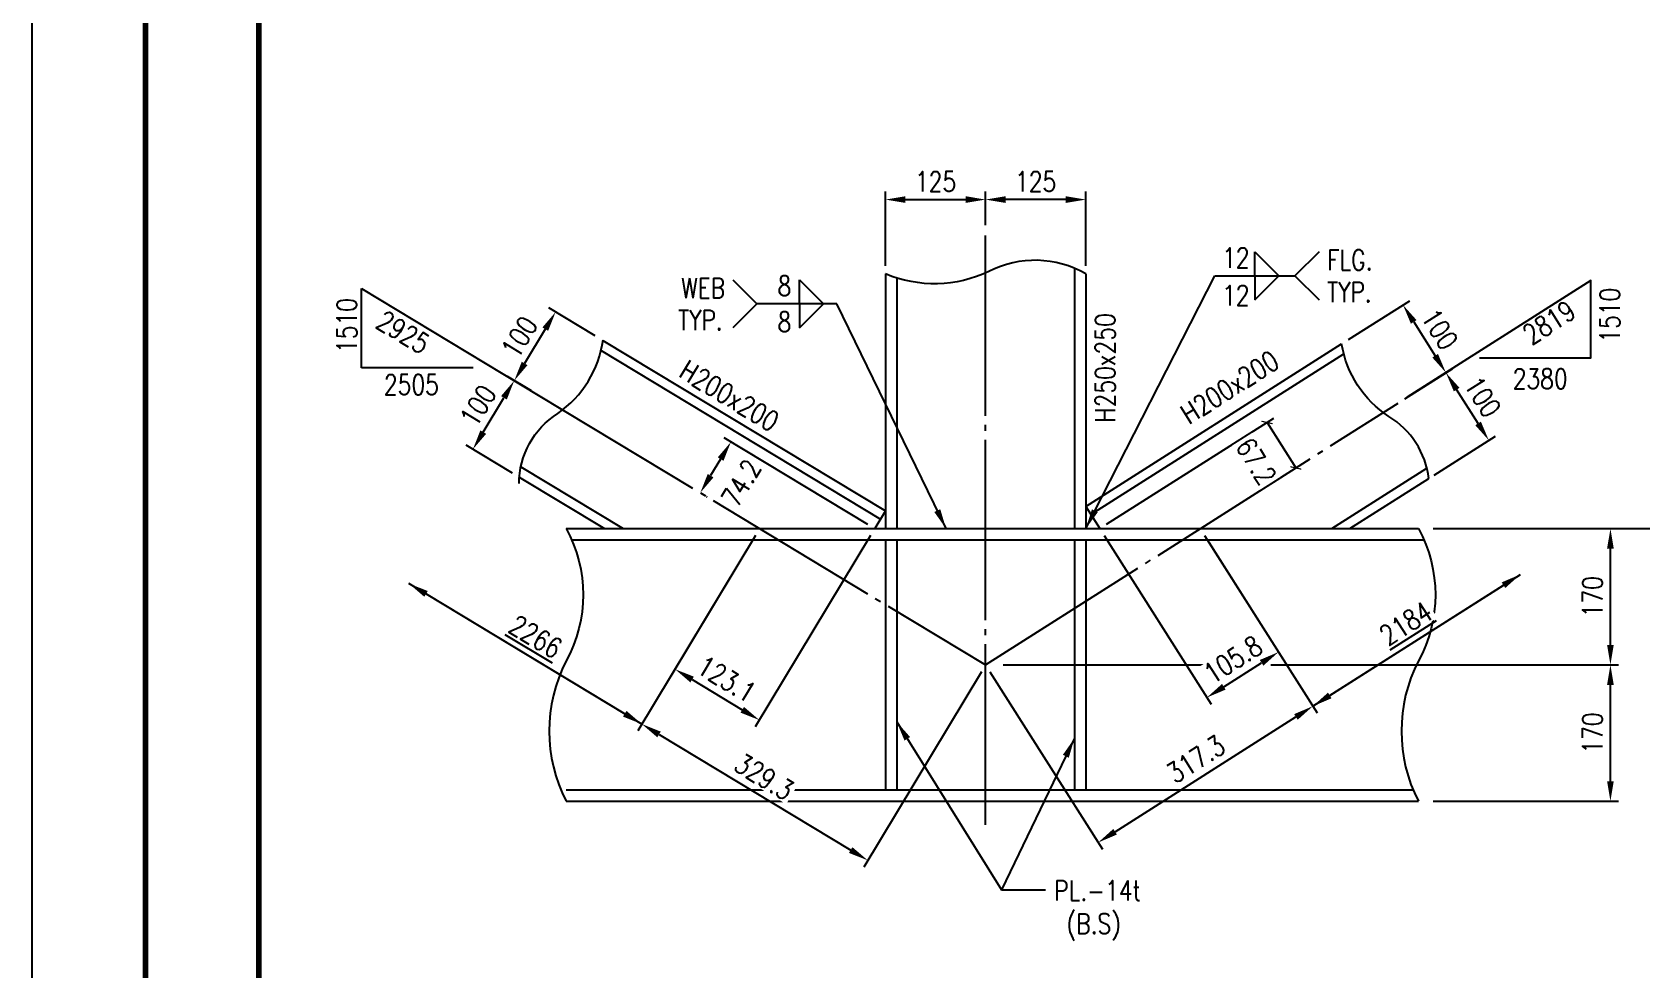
# Model space of a CAD drawing. Header units: millimetres. Extents: x 0 to 232280, y -26939 to 23794.
# Drawn here: x 146137 to 154169, y -19943 to -15269 of the extents above; entities that cross this region are included whole.
import ezdxf
from ezdxf.enums import TextEntityAlignment as Align

# ---------------------------------------------------------------- set-up
doc = ezdxf.new("R2010")
doc.units = ezdxf.units.MM
doc.header["$LTSCALE"] = 30
doc.linetypes.add('JNK-CENTER', pattern=[34, 30, -1.5, 1, -1.5])
for name, color, linetype in [('CEN-R', 1, 'JNK-CENTER'), ('CON-G', 3, 'Continuous'), ('CON-W', 7, 'Continuous'), ('CON-Y', 2, 'Continuous'), ('Dim-W', 7, 'Continuous'), ('TXT-Y', 2, 'Continuous')]:
    doc.layers.add(name, color=color, linetype=linetype)
doc.styles.add('ROMANS', font='ROMANS.shx', dxfattribs={"width": 0.8})
doc.styles.add('SIMPLEX', font='simplex.shx', dxfattribs={"width": 0.8})
doc.dimstyles.new('DIM40x4', dxfattribs={"dimscale": 40, "dimtxt": 2.5, "dimasz": 2.5, "dimexe": 1, "dimexo": 1, "dimgap": 1, "dimtad": 1, "dimdec": 1, "dimlfac": 0.25, "dimdsep": 46, "dimtxsty": 'SIMPLEX', "dimcen": 2.5, "dimclrd": 7, "dimclre": 7, "dimclrt": 2, "dimadec": 1, "dimazin": 2, "dimtfac": 1, "dimtdec": 1, "dimtmove": 2, "dimatfit": 3, "dimfxl": 1, "dimtfill": 1, "dimtolj": 1, "dimtzin": 0, "dimarcsym": 1})

# ---------------------------------------------------------------- blocks, each defined once
blk = doc.blocks.new('TITLE')
at = {"color": 7}
blk.add_line((0, 0), (0, 594.85), dxfattribs=at)
at = {"color": 7, "const_width": 0.707}
for points in [[(14.15, 577.17), (14.15, 17.68)], [(28.29, 17.68), (28.29, 577.52)]]:
    blk.add_lwpolyline(points, dxfattribs=at)
blk = doc.blocks.new('*D4620')
at = {"layer": 'DEFPOINTS', "color": 0, "ltscale": 0.5, "transparency": 16777216}
for p in [(153092.6, -17746.3), (154017.2, -17746.3), (150945.6, -18426.3)]:
    blk.add_point(p, dxfattribs=at)
at = {"layer": 'Dim-W', "color": 7, "lineweight": -2, "ltscale": 0.5, "transparency": 16777216}
for p, q in [((153132.6, -17746.3), (154057.2, -17746.3)), ((154017.2, -18326.3), (154017.2, -17846.3)), ((150985.6, -18426.3), (151986, -18426.3)), ((152322.3, -18426.3), (154057.2, -18426.3))]:
    blk.add_line(p, q, dxfattribs=at)
at = {"layer": 'Dim-W', "color": 7, "ltscale": 0.5, "transparency": 16777216}
for points in [[(154000.5, -17846.3), (154033.9, -17846.3), (154017.2, -17746.3)], [(154000.5, -18326.3), (154033.9, -18326.3), (154017.2, -18426.3)]]:
    blk.add_solid(points, dxfattribs=at)
at = {"layer": 'Dim-W', "color": 2, "ltscale": 0.5, "transparency": 16777216, "insert": (153927.2, -18086.3), "char_height": 100, "attachment_point": 5, "rotation": 90, "style": 'SIMPLEX', "bg_fill": 3, "box_fill_scale": 1.1, "bg_fill_color": 256, "bg_fill_true_color": 13158600, "bg_fill_transparency": 0}
blk.add_mtext('\\A1;170', dxfattribs=at)
blk = doc.blocks.new('*D4550')
at = {"layer": 'DEFPOINTS', "color": 0, "ltscale": 0.5, "transparency": 16777216}
for p in [(153362.5, -18426.3), (154017.2, -18426.3), (153092.6, -19106.3)]:
    blk.add_point(p, dxfattribs=at)
at = {"layer": 'Dim-W', "color": 7, "lineweight": -2, "ltscale": 0.5, "transparency": 16777216}
for p, q in [((153402.5, -18426.3), (154057.2, -18426.3)), ((154017.2, -19006.3), (154017.2, -18526.3)), ((153132.6, -19106.3), (154057.2, -19106.3))]:
    blk.add_line(p, q, dxfattribs=at)
at = {"layer": 'Dim-W', "color": 7, "ltscale": 0.5, "transparency": 16777216}
for points in [[(154000.5, -18526.3), (154033.9, -18526.3), (154017.2, -18426.3)], [(154000.5, -19006.3), (154033.9, -19006.3), (154017.2, -19106.3)]]:
    blk.add_solid(points, dxfattribs=at)
at = {"layer": 'Dim-W', "color": 2, "ltscale": 0.5, "transparency": 16777216, "insert": (153927.2, -18766.3), "char_height": 100, "attachment_point": 5, "rotation": 90, "style": 'SIMPLEX', "bg_fill": 3, "box_fill_scale": 1.1, "bg_fill_color": 256, "bg_fill_true_color": 13158600, "bg_fill_transparency": 0}
blk.add_mtext('\\A1;170', dxfattribs=at)
blk = doc.blocks.new('*D4551')
at = {"layer": 'DEFPOINTS', "color": 0, "ltscale": 0.5, "transparency": 16777216}
for p in [(148544.3, -17007.7), (148663.9, -17079.9), (148569.5, -17490)]:
    blk.add_point(p, dxfattribs=at)
at = {"layer": 'Dim-W', "color": 7, "lineweight": -2, "ltscale": 0.5, "transparency": 16777216}
for p, q in [((148629.7, -17059.2), (148510, -16987.1)), ((148389.4, -17264.7), (148492.6, -17093.4)), ((148535.2, -17469.3), (148303.5, -17329.6))]:
    blk.add_line(p, q, dxfattribs=at)
at = {"layer": 'Dim-W', "color": 7, "ltscale": 0.5, "transparency": 16777216}
for points in [[(148478.4, -17084.8), (148506.9, -17102), (148544.3, -17007.7)], [(148375.1, -17256), (148403.7, -17273.3), (148337.8, -17350.3)]]:
    blk.add_solid(points, dxfattribs=at)
at = {"layer": 'Dim-W', "color": 2, "ltscale": 0.5, "transparency": 16777216, "insert": (148363.9, -17132.5), "char_height": 100, "attachment_point": 5, "rotation": 58.91866, "style": 'SIMPLEX', "bg_fill": 3, "box_fill_scale": 1.1, "bg_fill_color": 256, "bg_fill_true_color": 13158600, "bg_fill_transparency": 0}
blk.add_mtext('\\A1;100', dxfattribs=at)
blk = doc.blocks.new('*D4552')
at = {"layer": 'DEFPOINTS', "color": 0, "ltscale": 0.5, "transparency": 16777216}
for p in [(148982.5, -16804.8), (148544.3, -17007.7), (148663.9, -17079.9)]:
    blk.add_point(p, dxfattribs=at)
at = {"layer": 'Dim-W', "color": 7, "lineweight": -2, "ltscale": 0.5, "transparency": 16777216}
for p, q in [((148948.2, -16784.2), (148716.5, -16644.5)), ((148699.1, -16750.8), (148595.9, -16922.1)), ((148629.7, -17059.2), (148510, -16987.1))]:
    blk.add_line(p, q, dxfattribs=at)
at = {"layer": 'Dim-W', "color": 7, "ltscale": 0.5, "transparency": 16777216}
for points in [[(148684.9, -16742.2), (148713.4, -16759.4), (148750.8, -16665.1)], [(148581.6, -16913.5), (148610.2, -16930.7), (148544.3, -17007.7)]]:
    blk.add_solid(points, dxfattribs=at)
at = {"layer": 'Dim-W', "color": 2, "ltscale": 0.5, "transparency": 16777216, "insert": (148570.4, -16790), "char_height": 100, "attachment_point": 5, "rotation": 58.91866, "style": 'SIMPLEX', "bg_fill": 3, "box_fill_scale": 1.1, "bg_fill_color": 256, "bg_fill_true_color": 13158600, "bg_fill_transparency": 0}
blk.add_mtext('\\A1;100', dxfattribs=at)
blk = doc.blocks.new('*D4553')
at = {"layer": 'DEFPOINTS', "color": 0, "ltscale": 0.5, "transparency": 16777216}
for p in [(149769.4, -17746.3), (150897.5, -18426.3), (150309.6, -19401.6)]:
    blk.add_point(p, dxfattribs=at)
at = {"layer": 'Dim-W', "color": 7, "lineweight": -2, "ltscale": 0.5, "transparency": 16777216}
for p, q in [((149748.8, -17780.5), (149160.8, -18755.9)), ((150876.9, -18460.5), (150288.9, -19435.9)), ((149267.1, -18773.2), (150223.9, -19350))]:
    blk.add_line(p, q, dxfattribs=at)
at = {"layer": 'Dim-W', "color": 7, "ltscale": 0.5, "transparency": 16777216}
for points in [[(149275.7, -18759), (149258.5, -18787.5), (149181.5, -18721.6)], [(150232.5, -19335.7), (150215.3, -19364.3), (150309.6, -19401.6)]]:
    blk.add_solid(points, dxfattribs=at)
at = {"layer": 'Dim-W', "color": 2, "ltscale": 0.5, "transparency": 16777216, "insert": (149792, -18984.5), "char_height": 100, "attachment_point": 5, "rotation": 328.91866, "style": 'SIMPLEX', "bg_fill": 3, "box_fill_scale": 1.1, "bg_fill_color": 256, "bg_fill_true_color": 13158600, "bg_fill_transparency": 0}
blk.add_mtext('\\A1;329.3', dxfattribs=at)
blk = doc.blocks.new('*D4554')
at = {"layer": 'DEFPOINTS', "color": 0, "ltscale": 0.5, "transparency": 16777216}
for p in [(149769.4, -17746.3), (150344.2, -17746.3), (149768.3, -18701.7)]:
    blk.add_point(p, dxfattribs=at)
at = {"layer": 'Dim-W', "color": 7, "lineweight": -2, "ltscale": 0.5, "transparency": 16777216}
for p, q in [((149748.8, -17780.5), (149326, -18481.8)), ((150323.6, -17780.5), (149747.6, -18735.9)), ((149432.3, -18499.2), (149682.6, -18650.1))]:
    blk.add_line(p, q, dxfattribs=at)
at = {"layer": 'Dim-W', "color": 7, "ltscale": 0.5, "transparency": 16777216}
for points in [[(149440.9, -18484.9), (149423.7, -18513.5), (149346.7, -18447.6)], [(149691.2, -18635.8), (149674, -18664.3), (149768.3, -18701.7)]]:
    blk.add_solid(points, dxfattribs=at)
at = {"layer": 'Dim-W', "color": 2, "ltscale": 0.5, "transparency": 16777216, "insert": (149603.9, -18497.5), "char_height": 100, "attachment_point": 5, "rotation": 328.91866, "style": 'SIMPLEX', "bg_fill": 3, "box_fill_scale": 1.1, "bg_fill_color": 256, "bg_fill_true_color": 13158600, "bg_fill_transparency": 0}
blk.add_mtext('\\A1;123.1', dxfattribs=at)
blk = doc.blocks.new('*D4555')
at = {"layer": 'DEFPOINTS', "color": 0, "ltscale": 0.5, "transparency": 16777216}
for p in [(148018, -18020.3), (149181.5, -18721.6), (149181.5, -18721.6)]:
    blk.add_point(p, dxfattribs=at)
at = {"layer": 'Dim-W', "color": 7, "lineweight": -2, "ltscale": 0.5, "transparency": 16777216}
blk.add_line((148103.6, -18071.9), (149095.9, -18670), dxfattribs=at)
at = {"layer": 'Dim-W', "color": 7, "ltscale": 0.5, "transparency": 16777216}
for points in [[(148112.2, -18057.6), (148095, -18086.2), (148018, -18020.3)], [(149104.5, -18655.7), (149087.2, -18684.3), (149181.5, -18721.6)]]:
    blk.add_solid(points, dxfattribs=at)
at = {"layer": 'Dim-W', "color": 2, "ltscale": 0.5, "transparency": 16777216, "insert": (148651.4, -18285.3), "char_height": 100, "attachment_point": 5, "rotation": 328.91866, "style": 'SIMPLEX', "bg_fill": 3, "box_fill_scale": 1.1, "bg_fill_color": 256, "bg_fill_true_color": 13158600, "bg_fill_transparency": 0}
blk.add_mtext('\\A1;\\L2266', dxfattribs=at)
blk = doc.blocks.new('*D4556')
at = {"layer": 'DEFPOINTS', "color": 0, "ltscale": 0.5, "transparency": 16777216}
for p in [(150897.5, -16104.4), (150897.5, -16272.6), (150397.5, -16475.4)]:
    blk.add_point(p, dxfattribs=at)
at = {"layer": 'Dim-W', "color": 7, "lineweight": -2, "ltscale": 0.5, "transparency": 16777216}
for p, q in [((150397.5, -16435.4), (150397.5, -16064.4)), ((150497.5, -16104.4), (150797.5, -16104.4)), ((150897.5, -16232.6), (150897.5, -16064.4))]:
    blk.add_line(p, q, dxfattribs=at)
at = {"layer": 'Dim-W', "color": 7, "ltscale": 0.5, "transparency": 16777216}
for points in [[(150497.5, -16087.7), (150497.5, -16121.1), (150397.5, -16104.4)], [(150797.5, -16087.7), (150797.5, -16121.1), (150897.5, -16104.4)]]:
    blk.add_solid(points, dxfattribs=at)
at = {"layer": 'Dim-W', "color": 2, "ltscale": 0.5, "transparency": 16777216, "insert": (150647.5, -16014.4), "char_height": 100, "attachment_point": 5, "style": 'SIMPLEX', "bg_fill": 3, "box_fill_scale": 1.1, "bg_fill_color": 256, "bg_fill_true_color": 13158600, "bg_fill_transparency": 0}
blk.add_mtext('\\A1;125', dxfattribs=at)
blk = doc.blocks.new('*D4557')
at = {"layer": 'DEFPOINTS', "color": 0, "ltscale": 0.5, "transparency": 16777216}
for p in [(150897.5, -16104.4), (150897.5, -16272.6), (151397.5, -16475.4)]:
    blk.add_point(p, dxfattribs=at)
at = {"layer": 'Dim-W', "color": 7, "lineweight": -2, "ltscale": 0.5, "transparency": 16777216}
for p, q in [((150897.5, -16232.6), (150897.5, -16064.4)), ((151297.5, -16104.4), (150997.5, -16104.4)), ((151397.5, -16435.4), (151397.5, -16064.4))]:
    blk.add_line(p, q, dxfattribs=at)
at = {"layer": 'Dim-W', "color": 7, "ltscale": 0.5, "transparency": 16777216}
for points in [[(150997.5, -16087.7), (150997.5, -16121.1), (150897.5, -16104.4)], [(151297.5, -16087.7), (151297.5, -16121.1), (151397.5, -16104.4)]]:
    blk.add_solid(points, dxfattribs=at)
at = {"layer": 'Dim-W', "color": 2, "ltscale": 0.5, "transparency": 16777216, "insert": (151147.5, -16014.4), "char_height": 100, "attachment_point": 5, "style": 'SIMPLEX', "bg_fill": 3, "box_fill_scale": 1.1, "bg_fill_color": 256, "bg_fill_true_color": 13158600, "bg_fill_transparency": 0}
blk.add_mtext('\\A1;125', dxfattribs=at)
blk = doc.blocks.new('*D4558')
at = {"layer": 'DEFPOINTS', "color": 0, "ltscale": 0.5, "transparency": 16777216}
for p in [(152675.1, -16824.7), (153195.8, -16968.1), (152956.7, -17119.8)]:
    blk.add_point(p, dxfattribs=at)
at = {"layer": 'Dim-W', "color": 7, "lineweight": -2, "ltscale": 0.5, "transparency": 16777216}
for p, q in [((152708.9, -16803.3), (153015.3, -16608.9)), ((153035.1, -16714.8), (153142.3, -16883.6)), ((152990.5, -17098.4), (153229.6, -16946.7))]:
    blk.add_line(p, q, dxfattribs=at)
at = {"layer": 'Dim-W', "color": 7, "ltscale": 0.5, "transparency": 16777216}
for points in [[(153049.2, -16705.8), (153021, -16723.7), (152981.5, -16630.3)], [(153156.3, -16874.7), (153128.2, -16892.6), (153195.8, -16968.1)]]:
    blk.add_solid(points, dxfattribs=at)
at = {"layer": 'Dim-W', "color": 2, "ltscale": 0.5, "transparency": 16777216, "insert": (153164.7, -16751), "char_height": 100, "attachment_point": 5, "rotation": 302.39324, "style": 'SIMPLEX', "bg_fill": 3, "box_fill_scale": 1.1, "bg_fill_color": 256, "bg_fill_true_color": 13158600, "bg_fill_transparency": 0}
blk.add_mtext('\\A1;100', dxfattribs=at)
blk = doc.blocks.new('*D4559')
at = {"layer": 'DEFPOINTS', "color": 0, "ltscale": 0.5, "transparency": 16777216}
for p in [(153195.8, -16968.1), (152956.7, -17119.8), (153103.7, -17500.2)]:
    blk.add_point(p, dxfattribs=at)
at = {"layer": 'Dim-W', "color": 7, "lineweight": -2, "ltscale": 0.5, "transparency": 16777216}
for p, q in [((152990.5, -17098.4), (153229.6, -16946.7)), ((153356.5, -17221.4), (153249.4, -17052.5)), ((153137.5, -17478.8), (153443.9, -17284.4))]:
    blk.add_line(p, q, dxfattribs=at)
at = {"layer": 'Dim-W', "color": 7, "ltscale": 0.5, "transparency": 16777216}
for points in [[(153263.5, -17043.6), (153235.3, -17061.4), (153195.8, -16968.1)], [(153370.6, -17212.5), (153342.5, -17230.3), (153410.1, -17305.8)]]:
    blk.add_solid(points, dxfattribs=at)
at = {"layer": 'Dim-W', "color": 2, "ltscale": 0.5, "transparency": 16777216, "insert": (153379, -17088.7), "char_height": 100, "attachment_point": 5, "rotation": 302.39324, "style": 'SIMPLEX', "bg_fill": 3, "box_fill_scale": 1.1, "bg_fill_color": 256, "bg_fill_true_color": 13158600, "bg_fill_transparency": 0}
blk.add_mtext('\\A1;100', dxfattribs=at)
blk = doc.blocks.new('*D4560')
at = {"layer": 'DEFPOINTS', "color": 0, "ltscale": 0.5, "transparency": 16777216}
for p in [(151969.3, -17746.3), (150897.5, -18426.3), (152531.5, -18632.3)]:
    blk.add_point(p, dxfattribs=at)
at = {"layer": 'Dim-W', "color": 7, "lineweight": -2, "ltscale": 0.5, "transparency": 16777216}
for p, q in [((151990.7, -17780), (152552.9, -18666.1)), ((150919, -18460), (151481.1, -19346.1)), ((151544.1, -19258.7), (152447, -18685.9))]:
    blk.add_line(p, q, dxfattribs=at)
at = {"layer": 'Dim-W', "color": 7, "ltscale": 0.5, "transparency": 16777216}
for points in [[(152438.1, -18671.8), (152455.9, -18699.9), (152531.5, -18632.3)], [(151535.2, -19244.6), (151553, -19272.8), (151459.7, -19312.3)]]:
    blk.add_solid(points, dxfattribs=at)
at = {"layer": 'Dim-W', "color": 2, "ltscale": 0.5, "transparency": 16777216, "insert": (151947.3, -18896.3), "char_height": 100, "attachment_point": 5, "rotation": 32.39324, "style": 'SIMPLEX', "bg_fill": 3, "box_fill_scale": 1.1, "bg_fill_color": 256, "bg_fill_true_color": 13158600, "bg_fill_transparency": 0}
blk.add_mtext('\\A1;317.3', dxfattribs=at)
blk = doc.blocks.new('*D4561')
at = {"layer": 'DEFPOINTS', "color": 0, "ltscale": 0.5, "transparency": 16777216}
for p in [(153567.6, -17974.9), (153567.6, -17974.9), (152531.5, -18632.3)]:
    blk.add_point(p, dxfattribs=at)
at = {"layer": 'Dim-W', "color": 7, "lineweight": -2, "ltscale": 0.5, "transparency": 16777216}
blk.add_line((152615.9, -18578.7), (153483.2, -18028.4), dxfattribs=at)
at = {"layer": 'Dim-W', "color": 7, "ltscale": 0.5, "transparency": 16777216}
for points in [[(153474.3, -18014.4), (153492.1, -18042.5), (153567.6, -17974.9)], [(152607, -18564.6), (152624.8, -18592.8), (152531.5, -18632.3)]]:
    blk.add_solid(points, dxfattribs=at)
at = {"layer": 'Dim-W', "color": 2, "ltscale": 0.5, "transparency": 16777216, "insert": (152996, -18219.1), "char_height": 100, "attachment_point": 5, "rotation": 32.39324, "style": 'SIMPLEX', "bg_fill": 3, "box_fill_scale": 1.1, "bg_fill_color": 256, "bg_fill_true_color": 13158600, "bg_fill_transparency": 0}
blk.add_mtext('\\A1;\\L2184', dxfattribs=at)
blk = doc.blocks.new('*D4562')
at = {"layer": 'DEFPOINTS', "color": 0, "ltscale": 0.5, "transparency": 16777216}
for p in [(151467.9, -17746.3), (151990.7, -17780), (152360, -18362.1)]:
    blk.add_point(p, dxfattribs=at)
at = {"layer": 'Dim-W', "color": 7, "lineweight": -2, "ltscale": 0.5, "transparency": 16777216}
for p, q in [((151489.3, -17780), (152024, -18622.7)), ((152012.2, -17813.8), (152381.5, -18395.9)), ((152087, -18535.3), (152275.6, -18415.7))]:
    blk.add_line(p, q, dxfattribs=at)
at = {"layer": 'Dim-W', "color": 7, "ltscale": 0.5, "transparency": 16777216}
for points in [[(152266.7, -18401.6), (152284.5, -18429.7), (152360, -18362.1)], [(152078, -18521.2), (152095.9, -18549.4), (152002.5, -18588.9)]]:
    blk.add_solid(points, dxfattribs=at)
at = {"layer": 'Dim-W', "color": 2, "ltscale": 0.5, "transparency": 16777216, "insert": (152133.1, -18399.5), "char_height": 100, "attachment_point": 5, "rotation": 32.39324, "style": 'SIMPLEX', "bg_fill": 3, "box_fill_scale": 1.1, "bg_fill_color": 256, "bg_fill_true_color": 13158600, "bg_fill_transparency": 0}
blk.add_mtext('\\A1;105.8', dxfattribs=at)
blk = doc.blocks.new('_ArchTick')
at = {"color": 0, "linetype": 'ByBlock', "const_width": 0.15}
blk.add_lwpolyline([(-0.5, -0.5), (0.5, 0.5)], dxfattribs=at)
blk = doc.blocks.new('*D4571')
at = {"layer": 'DEFPOINTS', "color": 0, "ltscale": 0.5, "transparency": 16777216}
for p in [(152446.6, -17443.5), (152446.6, -17443.5), (151467.9, -17746.3)]:
    blk.add_point(p, dxfattribs=at)
at = {"layer": 'Dim-W', "color": 7, "lineweight": -2, "ltscale": 0.5, "transparency": 16777216}
for p, q in [((151501.7, -17724.8), (152336.4, -17195.2)), ((152302.7, -17216.6), (152446.6, -17443.5))]:
    blk.add_line(p, q, dxfattribs=at)
at = {"layer": 'Dim-W', "color": 7, "lineweight": -2, "ltscale": 0.5, "transparency": 16777216, "xscale": 40, "yscale": 40, "zscale": 40, "rotation": 302.3932388974334}
blk.add_blockref('_ArchTick', (152446.6, -17443.5), dxfattribs=at)
at = {"layer": 'Dim-W', "color": 2, "ltscale": 0.5, "transparency": 16777216, "insert": (152248, -17410.4), "char_height": 100, "attachment_point": 5, "rotation": 302.39324, "style": 'SIMPLEX', "bg_fill": 3, "box_fill_scale": 1.1, "bg_fill_color": 256, "bg_fill_true_color": 13158600, "bg_fill_transparency": 0}
blk.add_mtext('\\A1;67.2', dxfattribs=at)
at = {"layer": 'Dim-W', "color": 7, "lineweight": -2, "ltscale": 0.5, "transparency": 16777216, "xscale": 40, "yscale": 40, "zscale": 40, "rotation": 122.3932388974333}
blk.add_blockref('_ArchTick', (152302.7, -17216.6), dxfattribs=at)
blk = doc.blocks.new('*D4572')
at = {"layer": 'DEFPOINTS', "color": 0, "ltscale": 0.5, "transparency": 16777216}
for p in [(149469.1, -17565.2), (149473, -17567.5), (150344.2, -17746.3)]:
    blk.add_point(p, dxfattribs=at)
at = {"layer": 'Dim-W', "color": 7, "lineweight": -2, "ltscale": 0.5, "transparency": 16777216}
for p, q in [((150309.9, -17725.6), (149591.9, -17292.8)), ((149574.5, -17399.1), (149524.6, -17481.9)), ((149503.4, -17585.9), (149507.2, -17588.2))]:
    blk.add_line(p, q, dxfattribs=at)
at = {"layer": 'Dim-W', "color": 2, "ltscale": 0.5, "transparency": 16777216, "insert": (149678, -17517.9), "char_height": 100, "attachment_point": 5, "rotation": 58.91866, "style": 'SIMPLEX', "bg_fill": 3, "box_fill_scale": 1.1, "bg_fill_color": 256, "bg_fill_true_color": 13158600, "bg_fill_transparency": 0}
blk.add_mtext('\\A1;74.2', dxfattribs=at)
at = {"layer": 'Dim-W', "color": 7, "ltscale": 0.5, "transparency": 16777216}
for points in [[(149560.3, -17390.5), (149588.8, -17407.7), (149626.2, -17313.4)], [(149510.3, -17473.3), (149538.9, -17490.5), (149473, -17567.5)]]:
    blk.add_solid(points, dxfattribs=at)

msp = doc.modelspace()

# ---------------------------------------------------------------- linework, layer by layer
for p, q in [((152242.3, -16485.05), (152242.3, -16365.05)), ((152242.3, -16365.05), (152362.3, -16485.05)), ((149968.99, -16625.01), (149968.99, -16505.01)), ((149968.99, -16505.01), (150088.99, -16625.01)), ((152242.3, -16485.05), (152242.3, -16605.05)), ((152242.3, -16605.05), (152362.3, -16485.05)), ((149968.99, -16625.01), (149968.99, -16745.01)), ((149968.99, -16745.01), (150088.99, -16625.01))]:
    msp.add_line(p, q)
at = {"layer": 'CEN-R'}
for p, q in [((150897.52, -19223.54), (150897.52, -16272.61)), ((148663.95, -17079.87), (150897.52, -18426.25)), ((150897.52, -18426.25), (152956.69, -17119.81))]:
    msp.add_line(p, q, dxfattribs=at)
at = {"layer": 'CON-G'}
for p, q in [((151341.52, -16447.41), (151341.52, -17746.25)), ((150397.52, -16475.37), (150397.52, -17746.25)), ((150453.52, -16495.82), (150453.52, -17746.25)), ((151397.52, -16475.37), (151397.52, -17746.25)), ((148977.34, -16857.77), (150372.74, -17698.91)), ((148987.13, -16807.63), (150397.52, -17657.8)), ((151397.52, -17635.31), (152675.12, -16824.73)), ((151423.24, -17675.84), (152685.81, -16874.8)), ((148569.5, -17489.99), (148994.63, -17746.25)), ((148576.95, -17438.43), (149087.61, -17746.25)), ((152626.36, -17746.25), (153100.86, -17445.2)), ((152715.96, -17746.25), (153110.06, -17496.21)), ((150397.52, -17657.8), (150344.2, -17746.25)), ((151397.52, -17635.31), (151467.91, -17746.25)), ((148803.18, -17746.25), (153058.19, -17746.25)), ((148830.86, -17802.25), (153085.87, -17802.25)), ((150397.52, -17802.25), (150397.52, -19050.25)), ((150453.52, -17802.25), (150453.52, -19050.25)), ((151341.52, -17802.25), (151341.52, -19050.25)), ((151397.52, -17802.25), (151397.52, -19050.25)), ((148803.18, -19050.25), (153032.29, -19050.25)), ((148803.18, -19106.25), (153058.19, -19106.25))]:
    msp.add_line(p, q, dxfattribs=at)
at = {"layer": 'CON-W'}
for p, q in [((152562.3, -16365.05), (152442.3, -16485.05)), ((149634.82, -16505.01), (149754.82, -16625.01)), ((152042.3, -16485.05), (152442.3, -16485.05)), ((152442.3, -16485.05), (152562.3, -16605.05)), ((149754.82, -16625.01), (149634.82, -16745.01)), ((150154.82, -16625.01), (149754.82, -16625.01))]:
    msp.add_line(p, q, dxfattribs=at)
for points in [[(151397.52, -16475.37, 0.2550891), (150913.68, -16463.03, -0.2138448), (150397.52, -16475.37, -0.2415798)], [(148568.14, -17521.88, -0.2550891), (148761.32, -17171.63, 0.20995), (148987.71, -16803.56, 0.2415798)], [(153110.06, -17496.21, 0.2321747), (152910.73, -17186.96, -0.20995), (152675.12, -16824.73)], [(148803.18, -17746.25, -0.2579286), (148803.18, -18406.25, 0.2412572), (148803.18, -19106.25)], [(153058.19, -17746.25, -0.2579286), (153058.19, -18406.25, 0.2412572), (153058.19, -19106.25)]]:
    msp.add_lwpolyline(points, format="xyb", dxfattribs=at)
at = {"layer": 'Dim-W', "ltscale": 0.5}
for p, q in [((147781.3, -16943.37), (147781.3, -16547.81)), ((147781.3, -16547.81), (148663.95, -17079.87)), ((148338.36, -16943.37), (147781.3, -16943.37)), ((150977.67, -19548.61), (151196.16, -19548.61))]:
    msp.add_line(p, q, dxfattribs=at)
msp.add_lwpolyline([(153362.71, -16894.59), (153919.77, -16894.59), (153919.77, -16508.77), (153002.22, -17090.92)], dxfattribs=at)

# ---------------------------------------------------------------- block references
at = {"linetype": 'ByBlock', "xscale": 39.99999999599994, "yscale": 39.99999999599994, "zscale": 39.99999999599994}
msp.add_blockref('TITLE', (146137.22, -26898.29), dxfattribs=at)

# ---------------------------------------------------------------- texts
at = {"layer": 'CON-W', "color": 2, "style": 'SIMPLEX', "width": 0.8}
for s, p in [('12', (152078.49, -16445.05)), ('8', (149858.99, -16585.01)), ('12', (152078.49, -16632.34)), ('8', (149858.99, -16764.55))]:
    msp.add_text(s, height=100, dxfattribs=at).set_placement(p)
at = {"layer": 'CON-Y', "style": 'SIMPLEX', "width": 0.8}
for p in [(147758.37, -16869.94), (154064.55, -16818.62)]:
    msp.add_text('1510', height=100, rotation=90, dxfattribs=at).set_placement(p)
for s, p in [('2505', (147893.46, -17078)), ('2380', (153529.52, -17048.36))]:
    msp.add_text(s, height=100, dxfattribs=at).set_placement(p)
msp.add_text('PL.-14t', height=100, dxfattribs=at).set_placement((151456.31, -19602.21), align=Align.CENTER)
at = {"layer": 'Dim-W', "color": 2, "style": 'SIMPLEX', "width": 0.8}
for rotation, p in [(328.918662, (149358.58, -16985.55)), (32.393239, (151912.55, -17228.4))]:
    msp.add_text('H200x200', height=100, rotation=rotation, dxfattribs=at).set_placement(p)
at = {"layer": 'Dim-W', "color": 2, "char_height": 100, "attachment_point": 5, "style": 'SIMPLEX'}
for s, insert, rotation in [('2819', (153711.37, -16717.64), 32.393239), ('2925', (147989.7, -16766.41), 328.918662)]:
    msp.add_mtext(s, dxfattribs=dict(at, insert=insert, rotation=rotation))
at = {"layer": 'TXT-Y', "width": 0.8}
for s, style, p in [('FLG.', 'SIMPLEX', (152602.72, -16405.85)), ('WEB', 'SIMPLEX', (149377.26, -16545.81)), ('TYP.', 'SIMPLEX', (149362.02, -16705.81)), ('(B.S)', 'ROMANS', (151301.71, -19717.59))]:
    msp.add_text(s, height=100, dxfattribs=dict(at, style=style)).set_placement(p, align=Align.MIDDLE_LEFT)

# ---------------------------------------------------------------- next in the draw order: dimensions: what is measured, and where the dimension line sits
at = {"layer": 'Dim-W', "ltscale": 0.5}
dim = msp.add_linear_dim(base=(150897.52, -16104.39), p1=(150397.52, -16475.37), p2=(150897.52, -16272.61), dimstyle='DIM40x4', dxfattribs=at)
dim.commit()
dim.dimension.update_dxf_attribs({"geometry": '*D4556', "text_midpoint": (150647.52, -16014.39)})
for base, p1, p2, angle, picture, middle in [((153195.83, -16968.08), (152675.12, -16824.73), (152956.69, -17119.81), 302.393239, '*D4558', (153164.68, -16750.99)), ((148544.26, -17007.72), (148569.5, -17489.99), (148663.95, -17079.87), 58.918662, '*D4551', (148363.93, -17132.54)), ((150309.57, -19401.62), (149769.44, -17746.25), (150897.52, -18426.25), 328.918662, '*D4553', (149792, -18984.54)), ((154017.2, -17746.25), (150945.59, -18426.25), (153092.56, -17746.25), 90, '*D4620', (153927.2, -18086.25))]:
    dim = msp.add_linear_dim(base=base, p1=p1, p2=p2, angle=angle, dimstyle='DIM40x4', dxfattribs=at)
    dim.commit()
    dim.dimension.update_dxf_attribs({"geometry": picture, "text_midpoint": middle})

# ---------------------------------------------------------------- next in the draw order: linework, layer by layer
for p, q in [((154057.2, -17746.25), (154581.6, -17746.25)), ((149181.49, -18721.62), (148017.98, -18020.26))]:
    msp.add_line(p, q, dxfattribs=at)

# ---------------------------------------------------------------- next in the draw order: texts
at = {"layer": 'TXT-Y', "style": 'SIMPLEX', "width": 0.8}
msp.add_text('TYP.', height=100, dxfattribs=at).set_placement((152602.72, -16565.85), align=Align.MIDDLE_LEFT)

# ---------------------------------------------------------------- next in the draw order: dimensions: what is measured, and where the dimension line sits
at = {"layer": 'Dim-W', "ltscale": 0.5}
for base, p1, p2, angle, picture, middle in [((150897.52, -16104.39), (151397.52, -16475.37), (150897.52, -16272.61), 180, '*D4557', (151147.52, -16014.39)), ((148544.26, -17007.72), (148982.51, -16804.84), (148663.95, -17079.87), 238.918662, '*D4552', (148570.43, -16789.97)), ((153195.83, -16968.08), (153103.7, -17500.25), (152956.69, -17119.81), 122.393239, '*D4559', (153378.97, -17088.74)), ((149768.27, -18701.69), (149769.44, -17746.25), (150344.2, -17746.25), 328.918662, '*D4554', (149603.95, -18497.55)), ((152531.45, -18632.28), (150897.52, -18426.25), (151969.31, -17746.25), 32.393239, '*D4560', (151947.34, -18896.29)), ((154017.2, -18426.25), (153092.56, -19106.25), (153362.48, -18426.25), 90, '*D4550', (153927.2, -18766.25))]:
    dim = msp.add_linear_dim(base=base, p1=p1, p2=p2, angle=angle, dimstyle='DIM40x4', dxfattribs=at)
    dim.commit()
    dim.dimension.update_dxf_attribs({"geometry": picture, "text_midpoint": middle})

# ---------------------------------------------------------------- next in the draw order: linework, layer by layer
msp.add_line((152531.45, -18632.28), (153567.64, -17974.87), dxfattribs=at)

# ---------------------------------------------------------------- next in the draw order: dimensions: what is measured, and where the dimension line sits
dim = msp.add_linear_dim(base=(152360.02, -18362.08), p1=(151467.91, -17746.25), p2=(151990.74, -17780.03), angle=32.393239, dimstyle='DIM40x4', dxfattribs=at)
dim.commit()
dim.dimension.update_dxf_attribs({"geometry": '*D4562', "text_midpoint": (152133.06, -18399.49)})
dim = msp.add_linear_dim(base=(149181.49, -18721.62), p1=(148017.98, -18020.26), p2=(149181.49, -18721.62), angle=328.918662, text='%%u2266', dimstyle='DIM40x4', dxfattribs=at)
dim.commit()
dim.dimension.update_dxf_attribs({"geometry": '*D4555', "text_midpoint": (148651.36, -18285.3)})

# ---------------------------------------------------------------- next in the draw order: leaders
at = {"layer": 'CON-W'}
for points in [[(150700.15, -17746.25), (150154.82, -16625.01)], [(150453.52, -18709.98), (150977.67, -19548.61)], [(151341.52, -18791.97), (150977.67, -19548.61)]]:
    msp.add_leader(points, dimstyle='DIM40x4', dxfattribs=at)

# ---------------------------------------------------------------- next in the draw order: dimensions: what is measured, and where the dimension line sits
at = {"layer": 'Dim-W', "ltscale": 0.5}
dim = msp.add_linear_dim(base=(149472.97, -17567.54), p1=(150344.2, -17746.25), p2=(149469.13, -17565.23), angle=58.918662, dimstyle='DIM40x4', dxfattribs=at)
dim.commit()
dim.dimension.update_dxf_attribs({"geometry": '*D4572', "text_midpoint": (149678.03, -17517.92)})
dim = msp.add_linear_dim(base=(153567.64, -17974.87), p1=(152531.45, -18632.28), p2=(153567.64, -17974.87), angle=32.393239, text='%%u2184', dimstyle='DIM40x4', dxfattribs=at)
dim.commit()
dim.dimension.update_dxf_attribs({"geometry": '*D4561', "text_midpoint": (152995.97, -18219.14)})

# ---------------------------------------------------------------- next in the draw order: leaders
at = {"layer": 'CON-W'}
msp.add_leader([(151397.52, -17746.25), (152042.3, -16485.05)], dimstyle='DIM40x4', dxfattribs=at)

# ---------------------------------------------------------------- next in the draw order: dimensions: what is measured, and where the dimension line sits
at = {"layer": 'Dim-W', "ltscale": 0.5}
dim = msp.add_linear_dim(base=(152446.56, -17443.46), p1=(151467.91, -17746.25), p2=(152446.56, -17443.46), angle=302.393239, dimstyle='DIM40x4', override={"dimasz": 1, "dimblk1": 'ArchTick', "dimblk2": 'ArchTick', "dimsah": 1}, dxfattribs=at)
dim.commit()
dim.dimension.update_dxf_attribs({"geometry": '*D4571', "text_midpoint": (152247.95, -17410.41)})

# ---------------------------------------------------------------- next in the draw order: texts
at = {"layer": 'TXT-Y', "color": 2, "style": 'SIMPLEX', "width": 0.8}
msp.add_text('H250x250', height=100, rotation=90, dxfattribs=at).set_placement((151544.54, -17216.54))

doc.saveas('drawing.dxf')
